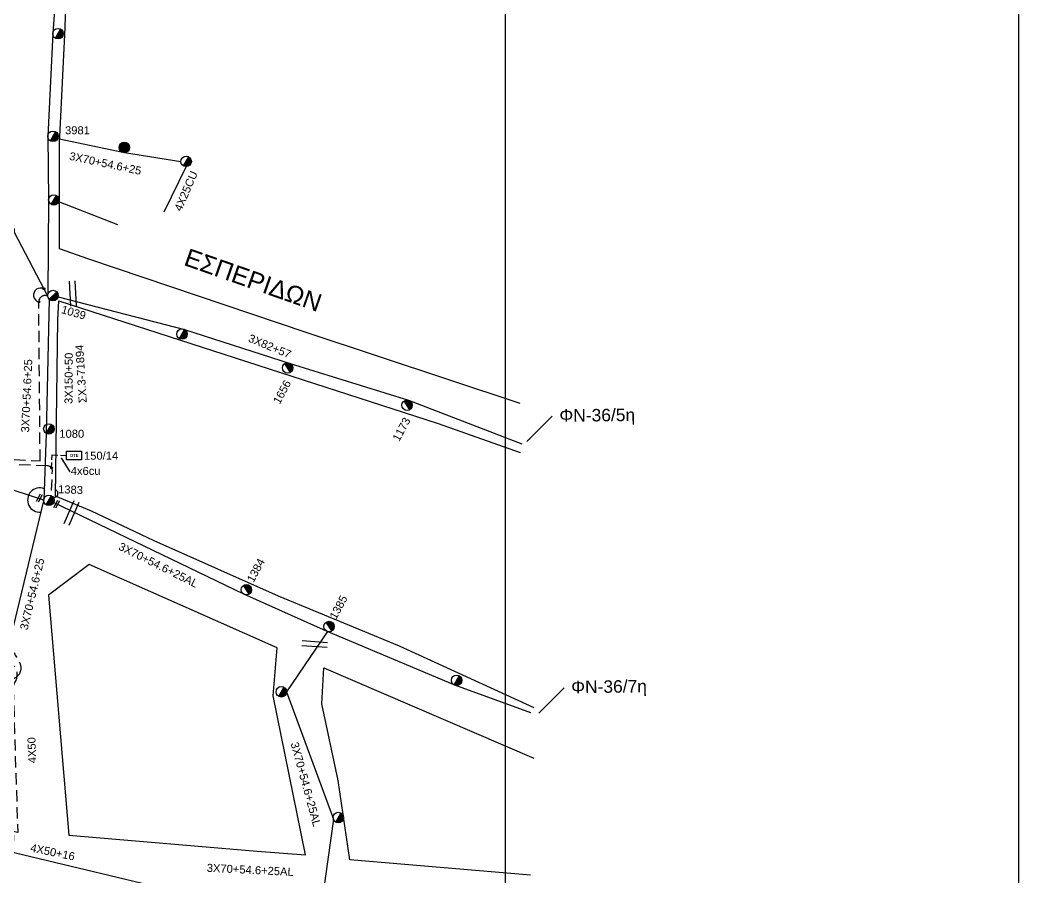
# Model space of a CAD drawing. Header units: millimetres. Extents: x 898 to 5598, y 789 to 3443.
# Drawn here: x 2823.5 to 3048.2, y 1408.8 to 1601.6 of the extents above; entities that cross this region are included whole.
import ezdxf

# ---------------------------------------------------------------- set-up
doc = ezdxf.new("R2010")
doc.units = ezdxf.units.MM
doc.linetypes.add('DASHED', pattern=[19.05, 12.7, -6.35])
for name, color, linetype in [('Pillar OTE', 7, 'Continuous'), ('Άγνωστα', 7, 'Continuous'), ('Γυμνά εναέρια ΧΤ και ΦΟΠ (3Φ)   4x50+16AL', 7, 'Continuous'), ('Επιγραφές - Σχήματα', 7, 'Continuous'), ('Καλώδια ΧΤ   3x150+50AL', 7, 'DASHED'), ('Καλώδια ΧΤ   3x150+70AL', 7, 'DASHED'), ('Καλώδια ΧΤ   3x150AL+50CU', 7, 'DASHED'), ('Καλώδια ΧΤ   4x25CU', 7, 'DASHED'), ('Μηχανική τομή', 7, 'Continuous'), ('Στύλος Ξύλινος', 7, 'Continuous'), ('Στύλος Ξύλινος @ 1', 7, 'Continuous'), ('Στύλος ΦΜ', 7, 'Continuous'), ('Στύλος ΦΜ @ 1', 7, 'Continuous'), ('Συνδέσεις', 7, 'Continuous'), ('Συνεστραμμένα ΧΤ   3x70+54.6+25 AL', 7, 'SYN_LINE'), ('Τομή', 7, 'Continuous'), ('Υπόβαθρο ΔΕΗ', 7, 'Continuous')]:
    doc.layers.add(name, color=color, linetype=linetype)
doc.styles.add('arial', font='arial.ttf')
doc.styles.get("Standard").update_dxf_attribs({"font": 'arial.ttf'})
doc.linetypes.add('SYN_LINE', pattern='A,0.5,-0.0001,["/\\/\\/\\/",Standard,S=0.1,R=0,X=0,Y=-0.05],-0.25', length=0.7501)
doc.dimstyles.new('ISO-25', dxfattribs={"dimtxt": 2.5, "dimasz": 2.5, "dimexe": 1.25, "dimexo": 0.625, "dimtad": 1, "dimtxsty": 'Standard', "dimcen": 2.5, "dimadec": 0, "dimazin": 0, "dimtfac": 1, "dimtmove": 0, "dimatfit": 3, "dimfxl": 1, "dimarcsym": 0})

# ---------------------------------------------------------------- blocks, each defined once
blk = doc.blocks.new('ΥΠΑΡΧΩΝ ΤΣΙΜΕΝΤΕΝΙΟΣ ΣΤΥΛΟΣ')
at = {"layer": 'Στύλος ΦΜ'}
blk.add_hatch(color=7, dxfattribs=at).paths.add_polyline_path([(-1.29, -2.28, 0.574793), (2.62, 0, 0.268822), (1.3, 2.27)])
at = {"layer": 'Στύλος ΦΜ', "color": 7}
blk.add_line((-1.29, -2.28), (1.3, 2.27), dxfattribs=at)
blk.add_circle((0, 0), 2.62, dxfattribs=at)
at = {"layer": 'Στύλος ΦΜ', "flags": 4}
for tag, p in [('ΑΡΙΘΜΟΣ', (-4.68, 8.05)), ('ΤΥΠΟΣ', (-4.91, 3.03))]:
    blk.add_attdef(tag, p, '', height=4, dxfattribs=at)
blk = doc.blocks.new('ΥΠΑΡΧΩΝ ΞΥΛΙΝΟΣ ΣΤΥΛΟΣ')
at = {"layer": 'Στύλος Ξύλινος'}
h = blk.add_hatch(color=7, dxfattribs=at)
h.paths.add_polyline_path([(-2.62, 0, 0.270008), (-1.29, -2.28), (1.3, 2.27, 0.576266)])
h.paths.add_polyline_path([(-1.29, -2.28, 0.574793), (2.62, 0, 0.268822), (1.3, 2.27)])
at = {"layer": 'Στύλος Ξύλινος', "color": 7}
blk.add_line((-1.29, -2.28), (1.3, 2.27), dxfattribs=at)
blk.add_circle((0, 0), 2.62, dxfattribs=at)
at = {"layer": 'Στύλος Ξύλινος', "flags": 4}
for tag, p in [('ΑΡΙΘΜΟΣ', (-4.91, 8.6)), ('ΤΥΠΟΣ', (-4.85, 3.39))]:
    blk.add_attdef(tag, p, '', height=4, dxfattribs=at)
blk = doc.blocks.new('ΤΟΜΗ')
at = {"layer": 'Τομή', "ltscale": 40}
for p, q in [((-5.68, 0), (5.68, 0)), ((5.68, -2.33), (-5.68, -2.33))]:
    blk.add_line(p, q, dxfattribs=at)
blk = doc.blocks.new('ΜΗΧΑΝΙΚΗ ΤΟΜΗ')
at = {"layer": 'Μηχανική τομή', "ltscale": 40}
for p, q in [((-1.89, 0.78), (1.89, 0.78)), ((1.89, 0), (-1.89, 0))]:
    blk.add_line(p, q, dxfattribs=at)
blk = doc.blocks.new('_ΣΥΝΔΕΣΗ')
at = {"layer": 'Συνδέσεις', "linetype": 'SYN_LINE', "ltscale": 40}
blk.add_hatch(color=256, dxfattribs=at).paths.add_polyline_path([(0.5, -0.01, 1), (-0.5, -0.01, 1)])
at = {"layer": 'Συνδέσεις'}
blk.add_circle((0, -0.01), 0.5, dxfattribs=at)
blk = doc.blocks.new('PILLAR ΟΤΕ')
at = {"layer": 'Pillar OTE', "ltscale": 40}
blk.add_lwpolyline([(-3.31, 2.02), (3.39, 2.02), (3.39, -1.99), (-3.31, -1.99)], close=True, dxfattribs=at)
at = {"layer": 'Pillar OTE', "insert": (-1.81, 0.71), "char_height": 1.3575, "width": 109.961, "attachment_point": 1}
blk.add_mtext('{\\fArial|b1|i0|c161|p34;OTE}', dxfattribs=at)

msp = doc.modelspace()

# ---------------------------------------------------------------- linework, layer by layer
at = {"layer": 'Άγνωστα', "color": 27, "linetype": 'SYN_LINE', "ltscale": 20}
msp.add_lwpolyline([(2832.37, 1619.02), (2830.84, 1598.58), (2829.71, 1575.41), (2829.91, 1561.1), (2829.75, 1539.91)], dxfattribs=at)
at = {"layer": 'Άγνωστα', "color": 27, "linetype": 'SYN_LINE', "ltscale": 15}
msp.add_lwpolyline([(2831.96, 1574.92), (2846.94, 1571.74), (2859.67, 1569.77)], dxfattribs=at)
at = {"layer": 'Άγνωστα', "color": 27, "linetype": 'SYN_LINE', "ltscale": 11}
msp.add_lwpolyline([(2845.47, 1555.48), (2832.18, 1560.67)], dxfattribs=at)
at = {"layer": 'Άγνωστα', "color": 151}
msp.add_lwpolyline([(2829.72, 1539.44), (2822.27, 1553.74), (2822.27, 1554.65)], dxfattribs=at)
at = {"layer": 'Άγνωστα', "color": 62}
msp.add_lwpolyline([(2832.02, 1539.27), (2860.5, 1531.95), (2884.24, 1524.34), (2910.89, 1516.04), (2936.36, 1506.27)], dxfattribs=at)
at = {"layer": 'Άγνωστα', "color": 7, "ltscale": 20}
msp.add_arc((2828.09, 1539.71), 1.58, 60.8762, 255.3527, dxfattribs=at)
at = {"layer": 'Γυμνά εναέρια ΧΤ και ΦΟΠ (3Φ)   4x50+16AL', "color": 62}
msp.add_lwpolyline([(2788, 1425.2, -0.000565), (2788, 1425.2), (2818.92, 1415.06), (2854.13, 1406.67)], format="xyb", dxfattribs=at)
at = {"layer": 'Επιγραφές - Σχήματα'}
msp.add_lwpolyline([(2932.69, 801.84), (2932.69, 1798.94), (924.79, 1798.94), (924.79, 801.84)], dxfattribs=at)
at = {"layer": 'Επιγραφές - Σχήματα', "ltscale": 10}
msp.add_lwpolyline([(2935.78, 806.49), (3048.18, 806.49), (3048.18, 1795.4), (2935.78, 1795.4)], dxfattribs=at)
at = {"layer": 'Καλώδια ΧΤ   3x150+50AL', "color": 151, "linetype": 'DASHED', "ltscale": 0.2}
msp.add_lwpolyline([(2780.36, 1429.3), (2780.97, 1429.87, -0.3615), (2787.7, 1430.26, -0.072735), (2790.26, 1427.72), (2818.67, 1417.94), (2822.05, 1416.98), (2821.16, 1452.01, -0.315395), (2822.17, 1453.52, 0.231437), (2823.62, 1455.09, 0.208457), (2823.39, 1457.02, -0.002704), (2821.44, 1460.38), (2818.34, 1502.9), (2828, 1502.41), (2827.69, 1538.18, -0.561826), (2829.72, 1539.44, 4.182905)], format="xyb", dxfattribs=at)
at = {"layer": 'Καλώδια ΧΤ   3x150+70AL', "color": 85, "ltscale": 0.2}
msp.add_lwpolyline([(2830.57, 1495.71), (2830.77, 1500.21, 0.376165), (2829.61, 1501.29), (2816.6, 1501.79), (2818.84, 1468.67), (2819.54, 1458.47), (2821.8, 1456.58, -0.394545), (2822.29, 1452.51, 0.18428), (2821.93, 1451.18), (2822.95, 1418.84), (2821.01, 1419.17), (2791.81, 1428.03), (2788.92, 1430.82, 0.33783), (2781.06, 1431.74, 0.194562), (2779.44, 1429.62, 43.783224)], format="xyb", dxfattribs=at)
msp.add_arc((2831.15, 1495.08), 0.861, 252.8044, 132.3039, dxfattribs=at)
at = {"layer": 'Καλώδια ΧΤ   3x150AL+50CU', "color": 85, "linetype": 'DASHED', "ltscale": 0.1}
msp.add_lwpolyline([(2830.59, 1500.73), (2830.7, 1503.73), (2833.92, 1503.62)], dxfattribs=at)
at = {"layer": 'Καλώδια ΧΤ   4x25CU', "color": 27, "linetype": 'SYN_LINE', "ltscale": 15}
msp.add_lwpolyline([(2860.84, 1568.6), (2855.86, 1558.31)], dxfattribs=at)
at = {"layer": 'Συνεστραμμένα ΧΤ   3x70+54.6+25 AL', "color": 151, "linetype": 'SYN_LINE', "ltscale": 20}
msp.add_lwpolyline([(2830.05, 1538.76), (2829.38, 1508.56), (2828.8, 1493.57), (2828.76, 1493.38)], dxfattribs=at)
at = {"layer": 'Συνεστραμμένα ΧΤ   3x70+54.6+25 AL', "color": 85, "linetype": 'SYN_LINE', "ltscale": 20}
msp.add_lwpolyline([(2828.8, 1493.57), (2789.14, 1506.46), (2759.22, 1516.84), (2740.97, 1521.56), (2713.02, 1529.46), (2692.29, 1536.7)], dxfattribs=at)
at = {"layer": 'Συνεστραμμένα ΧΤ   3x70+54.6+25 AL', "color": 151, "ltscale": 20}
msp.add_lwpolyline([(2828.76, 1493.38), (2819.93, 1456.7)], dxfattribs=at)
at = {"layer": 'Συνεστραμμένα ΧΤ   3x70+54.6+25 AL', "color": 173, "ltscale": 20}
msp.add_lwpolyline([(2938.37, 1445.73), (2921.27, 1451.93), (2892.43, 1464.09), (2873.84, 1472.38), (2831.04, 1493.01)], dxfattribs=at)
at = {"layer": 'Συνεστραμμένα ΧΤ   3x70+54.6+25 AL', "color": 62, "linetype": 'SYN_LINE', "ltscale": 20}
msp.add_lwpolyline([(2892.63, 1464), (2883.44, 1450.45), (2893.96, 1421.77), (2891.52, 1404.22), (2895.93, 1384.62), (2895.93, 1384.62), (2897.63, 1378.33), (2906.79, 1356.53), (2912.24, 1324.77)], dxfattribs=at)
at = {"layer": 'Συνεστραμμένα ΧΤ   3x70+54.6+25 AL', "color": 0, "linetype": 'Continuous', "ltscale": 0.2}
msp.add_arc((2827.91, 1493.59), 2.73, 68.7057, 275.1903, dxfattribs=at)
at = {"layer": 'Υπόβαθρο ΔΕΗ'}
for points in [[(2936, 1515.33), (2887.85, 1531.31), (2838.95, 1547.79), (2832.39, 1550.13), (2832.36, 1573.8), (2833.61, 1599.8), (2834.14, 1619.38), (2874.28, 1626.8), (2903.66, 1632.83), (2924.57, 1637.13), (2934.89, 1639.31)], [(2939.1, 1446.88), (2908.82, 1460.73), (2881.61, 1471.93), (2853.65, 1484.38), (2839.57, 1491.11), (2831.44, 1494.44), (2831.98, 1534.15), (2832.19, 1538.41), (2871.89, 1525.58), (2917.55, 1510.79), (2935.95, 1504.29)], [(2887.72, 1413.76), (2880.45, 1449.54), (2881.32, 1460.33), (2839.06, 1479.1), (2829.87, 1472.17), (2834.43, 1418.19), (2876.84, 1414.59), (2887.72, 1413.76)], [(2938.31, 1409.19), (2897.66, 1412.68), (2895, 1430.54), (2891.37, 1447.78), (2891.85, 1455.82), (2939.02, 1435.49)]]:
    msp.add_lwpolyline(points, dxfattribs=at)

# ---------------------------------------------------------------- block references
at = {"layer": 'Pillar OTE', "xscale": 0.5, "yscale": 0.5, "zscale": 0.5}
msp.add_blockref('PILLAR ΟΤΕ', (2835.62, 1503.6), dxfattribs=at)
at = {"layer": 'Μηχανική τομή', "xscale": 0.4999999999999993, "yscale": 0.4999999999999993, "zscale": 0.4999999999999993, "rotation": 241.3147989933854}
for p in [(2827.64, 1494.14), (2831.55, 1492.76)]:
    msp.add_blockref('ΜΗΧΑΝΙΚΗ ΤΟΜΗ', p, dxfattribs=at)
at = {"layer": 'Στύλος Ξύλινος @ 1', "ltscale": 40, "xscale": 0.4499999999998181, "yscale": 0.4499999999998181, "zscale": 0.4499999999998181}
msp.add_blockref('ΥΠΑΡΧΩΝ ΞΥΛΙΝΟΣ ΣΤΥΛΟΣ', (2846.94, 1572.92), dxfattribs=at)
at = {"layer": 'Στύλος ΦΜ @ 1', "ltscale": 40, "xscale": 0.4499999999998181, "yscale": 0.4499999999998181, "zscale": 0.4499999999998181}
for p in [(2832.02, 1598.49), (2860.84, 1569.77), (2831.09, 1561.1), (2859.91, 1530.92), (2921.68, 1453.04), (2882.26, 1450.45), (2895.07, 1422.17)]:
    msp.add_blockref('ΥΠΑΡΧΩΝ ΤΣΙΜΕΝΤΕΝΙΟΣ ΣΤΥΛΟΣ', p, dxfattribs=at)
at = {"layer": 'Στύλος ΦΜ @ 1', "ltscale": 40}
ref = msp.add_blockref('ΥΠΑΡΧΩΝ ΤΣΙΜΕΝΤΕΝΙΟΣ ΣΤΥΛΟΣ', (2830.89, 1575.41), dxfattribs=dict(at, xscale=0.4499999999998181, yscale=0.4499999999998181, zscale=0.4499999999998181))
ref.add_attrib('ΤΥΠΟΣ', '3981', (2833.6, 1575.87), dxfattribs={"layer": 'Στύλος ΦΜ', "height": 1.8, "flags": 4})
ref = msp.add_blockref('ΥΠΑΡΧΩΝ ΤΣΙΜΕΝΤΕΝΙΟΣ ΣΤΥΛΟΣ', (2830.89, 1539.59), dxfattribs=dict(at, xscale=0.4499999999998181, yscale=0.4499999999998181, zscale=0.4499999999998181, rotation=344.0809356928315))
ref.add_attrib('ΤΥΠΟΣ', '1039', (2832.6, 1535.68), dxfattribs={"layer": 'Στύλος ΦΜ', "height": 1.8, "rotation": 344.0809, "flags": 4})
ref = msp.add_blockref('ΥΠΑΡΧΩΝ ΤΣΙΜΕΝΤΕΝΙΟΣ ΣΤΥΛΟΣ', (2883.68, 1523.31), dxfattribs=dict(at, xscale=0.4499999999998181, yscale=0.4499999999998181, zscale=0.4499999999998181, rotation=61.76044756770739))
ref.add_attrib('ΤΥΠΟΣ', '1656', (2881.88, 1515.01), dxfattribs={"layer": 'Στύλος ΦΜ', "height": 1.8, "rotation": 61.7604, "flags": 4})
ref = msp.add_blockref('ΥΠΑΡΧΩΝ ΤΣΙΜΕΝΤΕΝΙΟΣ ΣΤΥΛΟΣ', (2910.54, 1514.91), dxfattribs=dict(at, xscale=0.4499999999998181, yscale=0.4499999999998181, zscale=0.4499999999998181, rotation=61.76044756770739))
ref.add_attrib('ΤΥΠΟΣ', '1173', (2908.74, 1506.61), dxfattribs={"layer": 'Στύλος ΦΜ', "height": 1.8, "rotation": 61.7604, "flags": 4})
ref = msp.add_blockref('ΥΠΑΡΧΩΝ ΤΣΙΜΕΝΤΕΝΙΟΣ ΣΤΥΛΟΣ', (2829.96, 1509.59), dxfattribs=dict(at, xscale=0.4499999999998181, yscale=0.4499999999998181, zscale=0.4499999999998181))
ref.add_attrib('ΤΥΠΟΣ', '1080', (2832.32, 1507.6), dxfattribs={"layer": 'Στύλος ΦΜ', "height": 1.8, "flags": 4})
ref = msp.add_blockref('ΥΠΑΡΧΩΝ ΤΣΙΜΕΝΤΕΝΙΟΣ ΣΤΥΛΟΣ', (2829.97, 1493.52), dxfattribs=dict(at, xscale=0.449999999999818, yscale=0.449999999999818, zscale=0.449999999999818, rotation=357.8926601204403))
ref.add_attrib('ΤΥΠΟΣ', '1383', (2832.01, 1495.14), dxfattribs={"layer": 'Στύλος ΦΜ', "height": 1.8, "rotation": 357.8927, "flags": 4})
ref = msp.add_blockref('ΥΠΑΡΧΩΝ ΤΣΙΜΕΝΤΕΝΙΟΣ ΣΤΥΛΟΣ', (2874.4, 1473.42), dxfattribs=dict(at, xscale=0.4499999999998181, yscale=0.4499999999998181, zscale=0.4499999999998181, rotation=61.76044756770739))
ref.add_attrib('ΤΥΠΟΣ', '1384', (2875.98, 1474.89), dxfattribs={"layer": 'Στύλος ΦΜ', "height": 1.8, "rotation": 61.7604, "flags": 4})
ref = msp.add_blockref('ΥΠΑΡΧΩΝ ΤΣΙΜΕΝΤΕΝΙΟΣ ΣΤΥΛΟΣ', (2892.99, 1465.13), dxfattribs=dict(at, xscale=0.4499999999998181, yscale=0.4499999999998181, zscale=0.4499999999998181, rotation=61.76044756770739))
ref.add_attrib('ΤΥΠΟΣ', '1385', (2894.57, 1466.59), dxfattribs={"layer": 'Στύλος ΦΜ', "height": 1.8, "rotation": 61.7604, "flags": 4})
at = {"layer": 'Συνδέσεις', "xscale": 0.4499999999999886, "yscale": 0.4499999999999886, "zscale": 0.4499999999999886}
for p in [(2828.86, 1541.09), (2827.69, 1538.18), (2830.57, 1500.82)]:
    msp.add_blockref('_ΣΥΝΔΕΣΗ', p, dxfattribs=at)
at = {"layer": 'Τομή'}
for p, xscale, yscale, zscale, rotation in [((2835.94, 1540.08), 0.4999999999999999, 0.4999999999999999, 0.4999999999999999, 272.8059118091883), ((2835.58, 1490.45), 0.5, 0.5, 0.5, 246.2310675850567), ((2889.8, 1461.78), 0.4999999999999999, 0.4999999999999999, 0.4999999999999999, 355.8224072242841)]:
    msp.add_blockref('ΤΟΜΗ', p, dxfattribs=dict(at, xscale=xscale, yscale=yscale, zscale=zscale, rotation=rotation))

# ---------------------------------------------------------------- texts
at = {"ltscale": 40, "insert": (2861.41, 1550.29), "char_height": 4, "width": 94.4586, "attachment_point": 1, "rotation": 340.6577, "style": 'arial'}
msp.add_mtext('EΣΠEPIΔΩN', dxfattribs=at)
at = {"layer": 'Άγνωστα', "ltscale": 40, "attachment_point": 1, "style": 'arial'}
for s, insert, char_height, width, rotation in [('3X70+54.6+25', (2834.8, 1571.92), 1.8, 31.6072, 347.9681), ('3X82+57', (2875.34, 1530.98), 1.8, 31.6072, 337.2263), ('ΣX.3-71894', (2836.69, 1515.36), 1.8, 11.3386, 93.4686), ('3X150+50', (2833.47, 1515.21), 1.8, 31.6072, 89.6101), ('3X70+54.6+25', (2823.71, 1508.83), 1.8, 31.6072, 87.4482), ('ΦΝ-36/5η', (2944.78, 1514), 2.8, 7.1535, 0.5869), ('150/14', (2837.86, 1504.45), 1.8, 11.3386, 0.1591), ('4x6cu', (2834.88, 1501.03), 1.8, 11.3386, 0.1591), ('3X70+54.6+25', (2823.42, 1464.64), 1.8, 31.6072, 76.6702), ('ΦΝ-36/7η', (2947.43, 1452.95), 2.8, 7.1535, 0.5869), ('4X50', (2825.34, 1434.35), 1.8, 31.6072, 92.0985), ('4X50+16', (2826.04, 1416.31), 1.8, 31.6072, 348.2831)]:
    msp.add_mtext(s, dxfattribs=dict(at, insert=insert, char_height=char_height, width=width, rotation=rotation))
at = {"layer": 'Καλώδια ΧΤ   4x25CU', "ltscale": 0.2, "insert": (2858.09, 1559.1), "char_height": 1.8, "width": 31.6072, "attachment_point": 1, "rotation": 66.6615, "style": 'arial'}
msp.add_mtext('4X25CU', dxfattribs=at)
at = {"layer": 'Συνεστραμμένα ΧΤ   3x70+54.6+25 AL', "ltscale": 20, "char_height": 1.8, "width": 31.6072, "attachment_point": 1, "style": 'arial'}
for insert, rotation in [((2846.24, 1484.15), 333.557), ((2886.05, 1439.33), 285.3118), ((2865.53, 1411.78), 357.2051)]:
    msp.add_mtext('3X70+54.6+25AL', dxfattribs=dict(at, insert=insert, rotation=rotation))

# ---------------------------------------------------------------- leaders
at = {"layer": 'Επιγραφές - Σχήματα', "ltscale": 40}
for points in [[(2937.5, 1506.73), (2943.2, 1512.42)], [(2832.7, 1503.09), (2834.71, 1499.95)], [(2940.15, 1445.67), (2945.84, 1451.36)]]:
    msp.add_leader(points, dimstyle='ISO-25', override={"dimasz": 1, "dimtad": 0}, dxfattribs=at)

doc.saveas('drawing.dxf')
